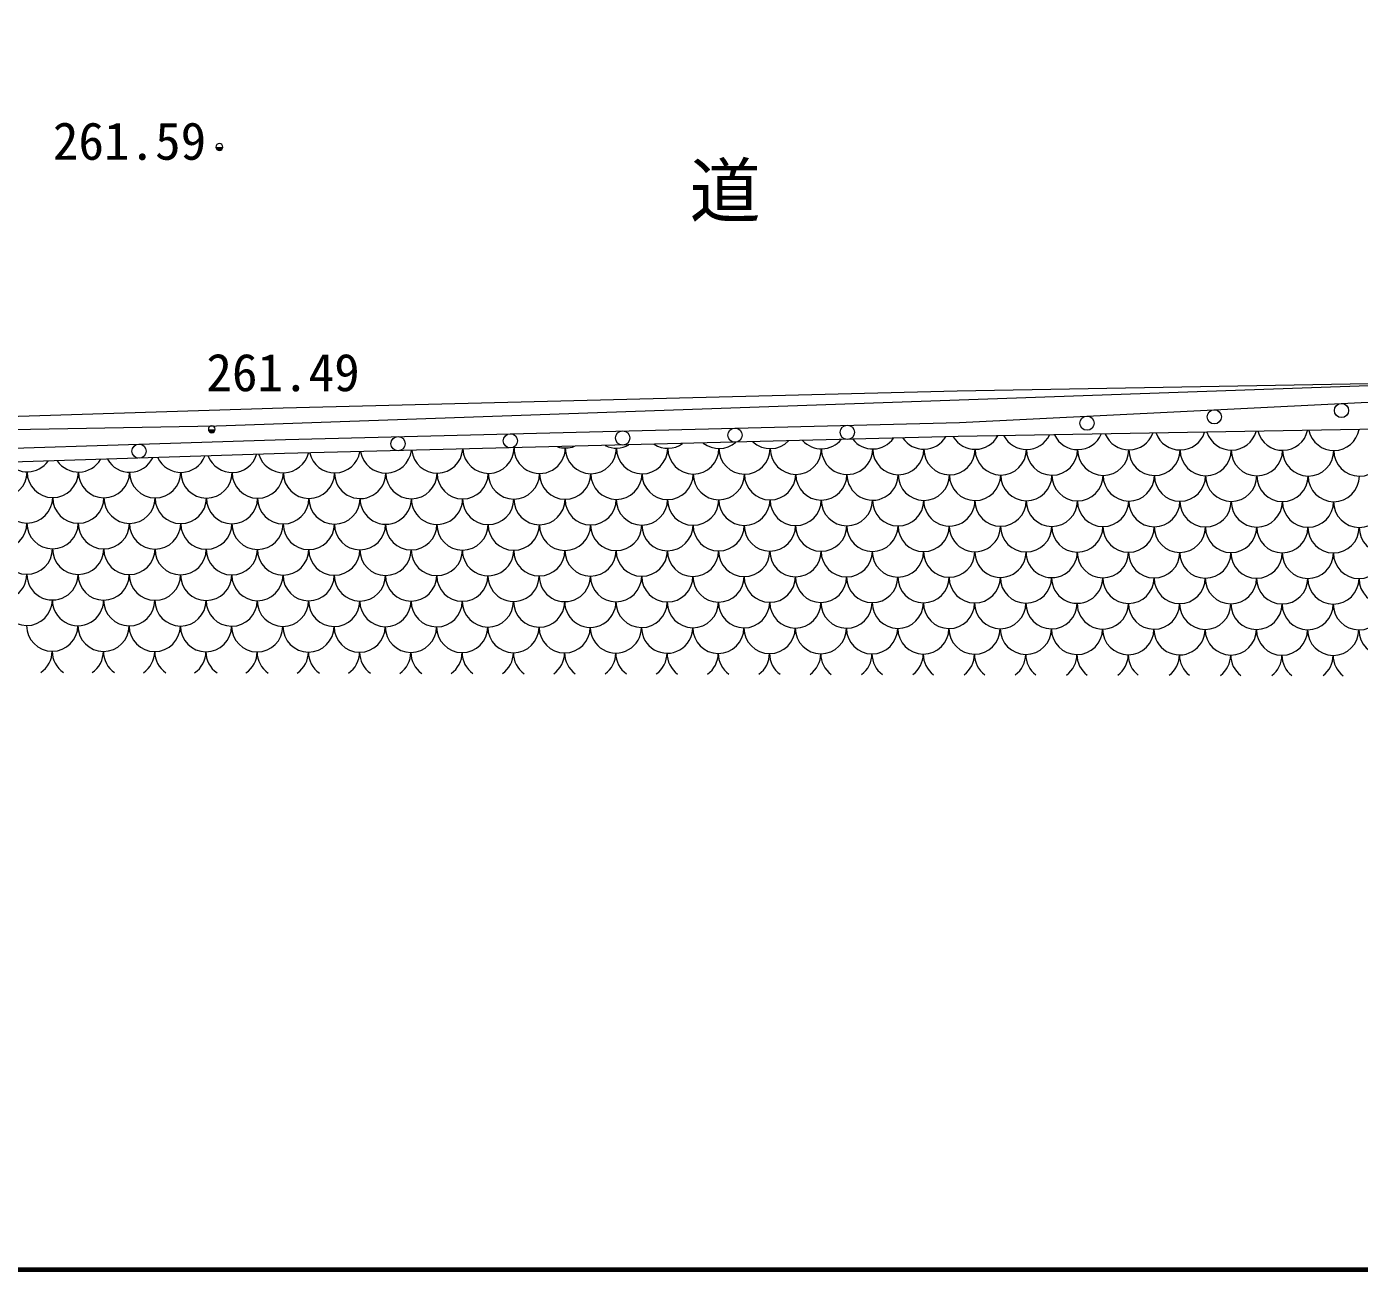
# Model space of a CAD drawing. Units: millimetres, scale not verified. Extents: x 4813 to 205063, y 5162 to 143662.
# Drawn here: x 53561 to 65265, y 5162 to 16080 of the extents above; entities that cross this region are included whole.
import ezdxf
from ezdxf.enums import TextEntityAlignment as Align

# ---------------------------------------------------------------- set-up
doc = ezdxf.new("R2010")
doc.units = ezdxf.units.MM
doc.header["$LTSCALE"] = 250
for name, color, linetype, lineweight in [('図枠', 7, 'Continuous', 13), ('地番名', 5, 'Continuous', 13), ('独標点名標高', 8, 'Continuous', 13), ('現況平面図', 7, 'Continuous', 13), ('結線', 5, 'Continuous', 13)]:
    doc.layers.add(name, color=color, linetype=linetype, lineweight=lineweight)
doc.styles.add('ＭＳ ゴシック', font='')
doc.styles.get('ＭＳ ゴシック').set_extended_font_data('MS Gothic')

msp = doc.modelspace()

# ---------------------------------------------------------------- hatches: boundary and pattern name
at = {"layer": '独標点名標高'}
h = msp.add_hatch(color=256, dxfattribs=at)
edge = h.paths.add_edge_path()
edge.add_ellipse((55253.2, 15022.2), major_axis=(29, -7.8), ratio=1, start_angle=-165, end_angle=15)
h = msp.add_hatch(color=256, dxfattribs=at)
edge = h.paths.add_edge_path()
edge.add_ellipse((55186.4, 12542.3), major_axis=(29, -7.8), ratio=1, start_angle=-165, end_angle=15)

# ---------------------------------------------------------------- linework, layer by layer
at = {"layer": '図枠', "lineweight": 70}
msp.add_lwpolyline([(4812.9, 5162), (205062.9, 5162), (205062.9, 143662), (4812.9, 143662)], close=True, dxfattribs=at)
at = {"layer": '独標点名標高'}
for centre, start, end in [((55253.2, 15022.2), 360, 180), ((55253.2, 15022.2), 180, 360), ((55186.4, 12542.3), 360, 180), ((55186.4, 12542.3), 180, 360)]:
    msp.add_arc(centre, 30, start, end, dxfattribs=at)
at = {"layer": '現況平面図'}
msp.add_line((55812.7, 12727.9), (51942.9, 12605.1), dxfattribs=at)
for points in [[(70833.4, 13088.1), (70118, 13025.7), (61733.8, 12877.8), (55812.7, 12727.9)], [(30005.4, 11889.9), (33945.8, 11815.9), (42951, 12006.6), (49048.6, 12192.2), (51969.3, 12330.7), (55834.7, 12453.4), (61753, 12603.2), (69574.3, 12991.5)], [(71495.8, 12744.5), (70138.9, 12626), (61742.4, 12477.9), (55824.1, 12328.1), (51958.7, 12205.4), (49038, 12066.9), (42940.4, 11881.3), (33935.3, 11690.7), (30004.2, 11764.5)]]:
    msp.add_lwpolyline(points, dxfattribs=at)
for centre in [(65108, 12707.2), (62873.4, 12596.2), (63990.7, 12651.7), (58795.4, 12465.8), (59781.8, 12490.8), (60768.2, 12515.7), (54548.2, 12350), (56822.6, 12415.9), (57809, 12440.8)]:
    msp.add_circle(centre, 62.5, dxfattribs=at)
for centre, start, end in [((64141.6, 12584), 197.46965, 344.55144), ((64591.6, 12582.5), 194.99091, 347.03018), ((65041.6, 12581.1), 192.53861, 349.48248), ((59191.6, 12600), 237.47281, 305.42651), ((59641.6, 12598.5), 232.0014, 310.89792), ((60091.6, 12597.1), 227.10384, 315.79548), ((60541.6, 12595.6), 222.60245, 320.29688), ((60991.6, 12594.2), 218.39153, 324.50779), ((61441.6, 12592.7), 214.4019, 328.49742), ((61891.6, 12591.3), 210.58505, 331.5359), ((62341.6, 12589.8), 207.77328, 334.24782), ((62791.6, 12588.3), 205.12466, 336.89643), ((63241.6, 12586.9), 202.5298, 339.49129), ((63691.6, 12585.4), 199.98051, 342.04059), ((54465.9, 12390.3), 209.69763, 333.93878), ((54915.9, 12388.8), 205.25203, 338.38439), ((55365.9, 12387.4), 200.95148, 342.68493), ((55815.9, 12385.9), 196.76036, 346.51863), ((56265.9, 12384.5), 193.0212, 349.87812), ((56715.9, 12383), 189.70163, 353.19769), ((57165.9, 12381.5), 186.40975, 356.48957), ((57615.9, 12380.1), 183.13423, 359.76509), ((58065.9, 12378.5), 179.83944, 359.83944), ((58291.6, 12602.9), 252.07905, 290.82028), ((58515.9, 12377.2), 179.81465, 359.81465), ((58741.6, 12601.4), 243.86507, 299.03425), ((58965.9, 12375.7), 179.81498, 359.81433), ((59415.9, 12374.3), 179.81465, 359.81465), ((59865.9, 12372.8), 179.81465, 359.81465), ((60315.9, 12371.4), 179.81498, 359.81433), ((60765.9, 12369.9), 179.81442, 359.81489), ((61215.9, 12368.4), 179.81465, 359.81465), ((61665.9, 12367), 179.81498, 359.81433), ((62115.9, 12365.5), 179.81465, 359.81465), ((62565.9, 12364.1), 179.81465, 359.81465), ((63015.9, 12362.6), 179.81498, 359.81433), ((63465.8, 12361.2), 179.81465, 359.81465), ((63915.8, 12359.7), 179.81465, 359.81465), ((64365.8, 12358.3), 179.81498, 359.81433), ((64815.8, 12356.8), 179.81465, 359.81465), ((65265.8, 12355.3), 179.81465, 359.81465), ((53565.9, 12393.2), 219.22415, 324.41227), ((54015.9, 12391.7), 214.33422, 329.30219), ((53340.2, 12168.9), 179.81465, 359.81465), ((53790.2, 12167.5), 179.81498, 359.81433), ((54240.2, 12166), 179.81465, 359.81465), ((54690.2, 12164.6), 179.81498, 359.81433), ((55140.2, 12163.1), 179.81465, 359.81465), ((55590.2, 12161.6), 179.81465, 359.81465), ((56040.2, 12160.2), 179.81498, 359.81433), ((56490.2, 12158.7), 179.81442, 359.81489), ((56940.2, 12157.3), 179.81465, 359.81465), ((57390.2, 12155.8), 179.81498, 359.81433), ((57840.2, 12154.4), 179.81465, 359.81465), ((58290.1, 12152.9), 179.81465, 359.81465), ((58740.1, 12151.5), 179.81498, 359.81433), ((59190.1, 12150), 179.81465, 359.81465), ((59640.1, 12148.5), 179.81465, 359.81465), ((60090.1, 12147.1), 179.81498, 359.81433), ((60540.1, 12145.6), 179.81465, 359.81465), ((60990.1, 12144.2), 179.81442, 359.81489), ((61440.1, 12142.7), 179.81498, 359.81433), ((61890.1, 12141.3), 179.81465, 359.81465), ((62340.1, 12139.8), 179.81465, 359.81465), ((62790.1, 12138.3), 179.81498, 359.81433), ((63240.1, 12136.9), 179.81465, 359.81465), ((63690.1, 12135.4), 179.81465, 359.81465), ((64140.1, 12134), 179.81498, 359.81433), ((64590.1, 12132.5), 179.81465, 359.81465), ((65040.1, 12131.1), 179.81465, 359.81465), ((53564.4, 11943.2), 179.81498, 359.81433), ((54014.4, 11941.7), 179.81465, 359.81465), ((54464.4, 11940.3), 179.81465, 359.81465), ((54914.4, 11938.8), 179.81498, 359.81433), ((55364.4, 11937.4), 179.81465, 359.81465), ((55814.4, 11935.9), 179.81465, 359.81465), ((56264.4, 11934.5), 179.81498, 359.81433), ((56714.4, 11933), 179.81442, 359.81489), ((57164.4, 11931.5), 179.81458, 359.81473), ((57614.4, 11930.1), 179.81465, 359.81465), ((58064.4, 11928.6), 179.81465, 359.81465), ((58514.4, 11927.2), 179.81498, 359.81433), ((58964.4, 11925.7), 179.81465, 359.81465), ((59414.4, 11924.3), 179.81465, 359.81465), ((59864.4, 11922.8), 179.81498, 359.81433), ((60314.4, 11921.4), 179.81465, 359.81465), ((60764.4, 11919.9), 179.81465, 359.81465), ((61214.4, 11918.4), 179.81465, 359.81465), ((61664.4, 11917), 179.81432, 359.81499), ((62114.4, 11915.5), 179.81465, 359.81465), ((62564.4, 11914.1), 179.81498, 359.81433), ((63014.4, 11912.6), 179.81465, 359.81465), ((63464.4, 11911.2), 179.81465, 359.81465), ((63914.4, 11909.7), 179.81498, 359.81433), ((64364.4, 11908.3), 179.81465, 359.81465), ((64814.4, 11906.8), 179.81465, 359.81465), ((65264.4, 11905.3), 179.81498, 359.81433), ((53338.7, 11718.9), 179.81498, 359.81433), ((53788.7, 11717.5), 179.81465, 359.81465), ((54238.7, 11716), 179.81465, 359.81465), ((54688.7, 11714.6), 179.81498, 359.81433), ((55138.7, 11713.1), 179.81465, 359.81465), ((55588.7, 11711.6), 179.81465, 359.81465), ((56038.7, 11710.2), 179.81498, 359.81433), ((56488.7, 11708.7), 179.81465, 359.81465), ((56938.7, 11707.3), 179.81465, 359.81465), ((57388.7, 11705.8), 179.81465, 359.81465), ((57838.7, 11704.4), 179.81465, 359.81465), ((58288.7, 11702.9), 179.81465, 359.81465), ((58738.7, 11701.5), 179.81498, 359.81433), ((59188.7, 11700), 179.81465, 359.81465), ((59638.7, 11698.5), 179.81465, 359.81465), ((60088.7, 11697.1), 179.81498, 359.81433), ((60538.7, 11695.6), 179.81465, 359.81465), ((60988.7, 11694.2), 179.81498, 359.81433), ((61438.7, 11692.7), 179.81465, 359.81465), ((61888.7, 11691.3), 179.81442, 359.81489), ((62338.7, 11689.8), 179.81498, 359.81433), ((62788.7, 11688.4), 179.81465, 359.81465), ((63238.7, 11686.9), 179.81465, 359.81465), ((63688.7, 11685.4), 179.81498, 359.81433), ((64138.7, 11684), 179.81465, 359.81465), ((64588.7, 11682.5), 179.81465, 359.81465), ((65038.7, 11681.1), 179.81498, 359.81433), ((65488.7, 11679.6), 179.81465, 359.81465), ((53563, 11493.2), 179.81465, 359.81465), ((54013, 11491.7), 179.81465, 359.81465), ((54463, 11490.3), 179.81498, 359.81433), ((54913, 11488.8), 179.81465, 359.81465), ((55363, 11487.4), 179.81465, 359.81465), ((55813, 11485.9), 179.81498, 359.81433), ((56263, 11484.5), 179.81465, 359.81465), ((56713, 11483), 179.81465, 359.81465), ((57163, 11481.5), 179.81498, 359.81433), ((57613, 11480.1), 179.81442, 359.81489), ((58063, 11478.6), 179.81465, 359.81465), ((58513, 11477.2), 179.81498, 359.81433), ((58963, 11475.7), 179.81465, 359.81465), ((59413, 11474.3), 179.81465, 359.81465), ((59863, 11472.8), 179.81498, 359.81433), ((60313, 11471.4), 179.81465, 359.81465), ((60763, 11469.9), 179.81465, 359.81465), ((61212.9, 11468.4), 179.81498, 359.81433), ((61662.9, 11467), 179.81465, 359.81465), ((62112.9, 11465.5), 179.81442, 359.81489), ((62562.9, 11464.1), 179.81458, 359.81473), ((63012.9, 11462.6), 179.81465, 359.81465), ((63462.9, 11461.2), 179.81498, 359.81433), ((63912.9, 11459.7), 179.81465, 359.81465), ((64362.9, 11458.3), 179.81465, 359.81465), ((64812.9, 11456.8), 179.81498, 359.81433), ((65262.9, 11455.3), 179.81465, 359.81465), ((53337.3, 11268.9), 179.81442, 359.81489), ((53787.3, 11267.5), 179.81432, 359.81499), ((54237.3, 11266), 179.81498, 359.81433), ((54687.3, 11264.6), 179.81465, 359.81465), ((55137.3, 11263.1), 179.81465, 359.81465), ((55587.3, 11261.6), 179.81498, 359.81433), ((56037.2, 11260.2), 179.81465, 359.81465), ((56487.2, 11258.7), 179.81465, 359.81465), ((56937.2, 11257.3), 179.81498, 359.81433), ((57387.2, 11255.8), 179.81465, 359.81465), ((57837.2, 11254.4), 179.81442, 359.81489), ((58287.2, 11252.9), 179.81458, 359.81473), ((58737.2, 11251.5), 179.81465, 359.81465), ((59187.2, 11250), 179.81465, 359.81465), ((59637.2, 11248.5), 179.81498, 359.81433), ((60087.2, 11247.1), 179.81465, 359.81465), ((60537.2, 11245.6), 179.81465, 359.81465), ((60987.2, 11244.2), 179.81498, 359.81433), ((61437.2, 11242.7), 179.81465, 359.81465), ((61887.2, 11241.3), 179.81465, 359.81465), ((62337.2, 11239.8), 179.81498, 359.81433), ((62787.2, 11238.4), 179.81442, 359.81489), ((63237.2, 11236.9), 179.81465, 359.81465), ((63687.2, 11235.4), 179.81498, 359.81433), ((64137.2, 11234), 179.81465, 359.81465), ((64587.2, 11232.5), 179.81465, 359.81465), ((65037.2, 11231.1), 179.81498, 359.81433), ((65487.2, 11229.6), 179.81465, 359.81465), ((53561.5, 11043.2), 179.81465, 359.81465), ((54011.5, 11041.7), 179.81442, 359.81489), ((54461.5, 11040.3), 179.81498, 359.81433), ((54911.5, 11038.8), 179.81465, 359.81465), ((55361.5, 11037.4), 179.81498, 359.81433), ((55811.5, 11035.9), 179.81465, 359.81465), ((56261.5, 11034.5), 179.81465, 359.81465), ((56711.5, 11033), 179.81498, 359.81433), ((57161.5, 11031.5), 179.81465, 359.81465), ((57611.5, 11030.1), 179.81465, 359.81465), ((58061.5, 11028.6), 179.81498, 359.81433), ((58511.5, 11027.2), 179.81442, 359.81489), ((58961.5, 11025.7), 179.81465, 359.81465), ((59411.5, 11024.3), 179.81498, 359.81433), ((59861.5, 11022.8), 179.81465, 359.81465), ((60311.5, 11021.4), 179.81465, 359.81465), ((60761.5, 11019.9), 179.81498, 359.81433), ((61211.5, 11018.4), 179.81465, 359.81465), ((61661.5, 11017), 179.81465, 359.81465), ((62111.5, 11015.5), 179.81498, 359.81433), ((62561.5, 11014.1), 179.81465, 359.81465), ((63011.5, 11012.6), 179.81442, 359.81489), ((63461.5, 11011.2), 179.81498, 359.81433), ((63911.5, 11009.7), 179.81465, 359.81465), ((64361.5, 11008.3), 179.81465, 359.81465), ((64811.5, 11006.8), 179.81498, 359.81433), ((65261.5, 11005.3), 179.81465, 359.81465), ((53785.8, 10817.5), 179.81465, 359.81465), ((54235.8, 10816), 179.81465, 359.81465), ((54685.8, 10814.6), 179.81465, 359.81465), ((55135.8, 10813.1), 179.81465, 359.81465), ((55585.8, 10811.6), 179.81498, 359.81433), ((56035.8, 10810.2), 179.81465, 359.81465), ((56485.8, 10808.7), 179.81465, 359.81465), ((56935.8, 10807.3), 179.81498, 359.81433), ((57385.8, 10805.8), 179.81465, 359.81465), ((57835.8, 10804.4), 179.81498, 359.81433), ((58285.8, 10802.9), 179.81465, 359.81465), ((58735.8, 10801.5), 179.81442, 359.81489), ((59185.8, 10800), 179.81458, 359.81473), ((59635.8, 10798.5), 179.81465, 359.81465), ((60085.8, 10797.1), 179.81465, 359.81465), ((60535.8, 10795.6), 179.81498, 359.81433), ((60985.8, 10794.2), 179.81465, 359.81465), ((61435.8, 10792.7), 179.81465, 359.81465), ((61885.8, 10791.3), 179.81498, 359.81433), ((62335.8, 10789.8), 179.81465, 359.81465), ((62785.8, 10788.4), 179.81465, 359.81465), ((63235.8, 10786.9), 179.81465, 359.81465), ((63685.8, 10785.4), 179.81432, 359.81499), ((64135.8, 10784), 179.81465, 359.81465), ((64585.7, 10782.5), 179.81498, 359.81433), ((65035.7, 10781.1), 179.81465, 359.81465), ((65485.7, 10779.6), 179.81465, 359.81465), ((53560.1, 10593.2), 303.62727, 359.81465), ((54010.1, 10591.7), 179.81465, 235.93364), ((54010.1, 10591.7), 303.78166, 359.81465), ((54460.1, 10590.3), 179.81465, 235.77986), ((54460.1, 10590.3), 303.93544, 359.81465), ((54910.1, 10588.8), 179.81465, 235.62669), ((54910.1, 10588.8), 304.08861, 359.81465), ((55360.1, 10587.4), 179.81465, 235.47413), ((55360.1, 10587.4), 304.24117, 359.81465), ((55810.1, 10585.9), 179.81465, 235.32215), ((55810.1, 10585.9), 304.39315, 359.81465), ((56260.1, 10584.5), 179.81465, 235.17076), ((56260.1, 10584.5), 304.54454, 359.81465), ((56710.1, 10583), 179.81465, 235.01994), ((56710.1, 10583), 304.69536, 359.81465), ((57160.1, 10581.6), 179.81465, 234.86969), ((57160.1, 10581.6), 304.84561, 359.81465), ((57610.1, 10580.1), 179.81465, 234.72001), ((57610.1, 10580.1), 304.99529, 359.81465), ((58060.1, 10578.6), 179.81465, 234.57087), ((58060.1, 10578.6), 305.14443, 359.81465), ((58510.1, 10577.2), 179.81465, 234.42228), ((58510.1, 10577.2), 305.29302, 359.81465), ((58960.1, 10575.7), 179.81465, 234.27424), ((58960.1, 10575.7), 305.44106, 359.81465), ((59410, 10574.3), 179.81465, 234.12672), ((59410, 10574.3), 305.58858, 359.81465), ((59860, 10572.8), 179.81465, 233.97973), ((59860, 10572.8), 305.73557, 359.81465), ((60310, 10571.4), 179.81465, 233.83326), ((60310, 10571.4), 305.88204, 359.81465), ((60760, 10569.9), 179.81465, 233.68731), ((60760, 10569.9), 306.02799, 359.81465), ((61210, 10568.5), 179.81465, 233.54186), ((61210, 10568.5), 306.17344, 359.81465), ((61660, 10567), 179.81465, 233.39691), ((61660, 10567), 306.31839, 359.81465), ((62110, 10565.5), 179.81465, 233.25245), ((62110, 10565.5), 306.46285, 359.81465), ((62560, 10564.1), 179.81465, 233.10849), ((62560, 10564.1), 306.60681, 359.81465), ((63010, 10562.6), 179.81465, 232.965), ((63010, 10562.6), 306.7503, 359.81465), ((63460, 10561.2), 179.81465, 232.822), ((63460, 10561.2), 306.8933, 359.81465), ((63910, 10559.7), 179.81465, 232.67946), ((63910, 10559.7), 307.03584, 359.81465), ((64360, 10558.3), 179.81465, 232.5374), ((64360, 10558.3), 307.1779, 359.81465), ((64810, 10556.8), 179.81465, 232.39579), ((64810, 10556.8), 307.31951, 359.81465), ((65260, 10555.3), 179.81465, 232.25464)]:
    msp.add_arc(centre, 225, start, end, dxfattribs=at)
at = {"layer": '結線'}
msp.add_lwpolyline([(106494.4, 14363.8), (55226.9, 12571.1), (35963.6, 12224.9), (22824.6, 12416)], dxfattribs=at)

# ---------------------------------------------------------------- texts
at = {"layer": '地番名', "style": 'ＭＳ ゴシック'}
msp.add_text('道', height=458.2, dxfattribs=at).set_placement((59382.7, 14273.4), align=Align.BOTTOM_LEFT)
at = {"layer": '独標点名標高', "style": 'ＭＳ ゴシック'}
for s, p in [('261.59', (54464.3, 14811.1)), ('261.49', (55812.7, 12777.9))]:
    msp.add_text(s, height=329.9, dxfattribs=at).set_placement(p, align=Align.BOTTOM_CENTER)

doc.saveas('drawing.dxf')
